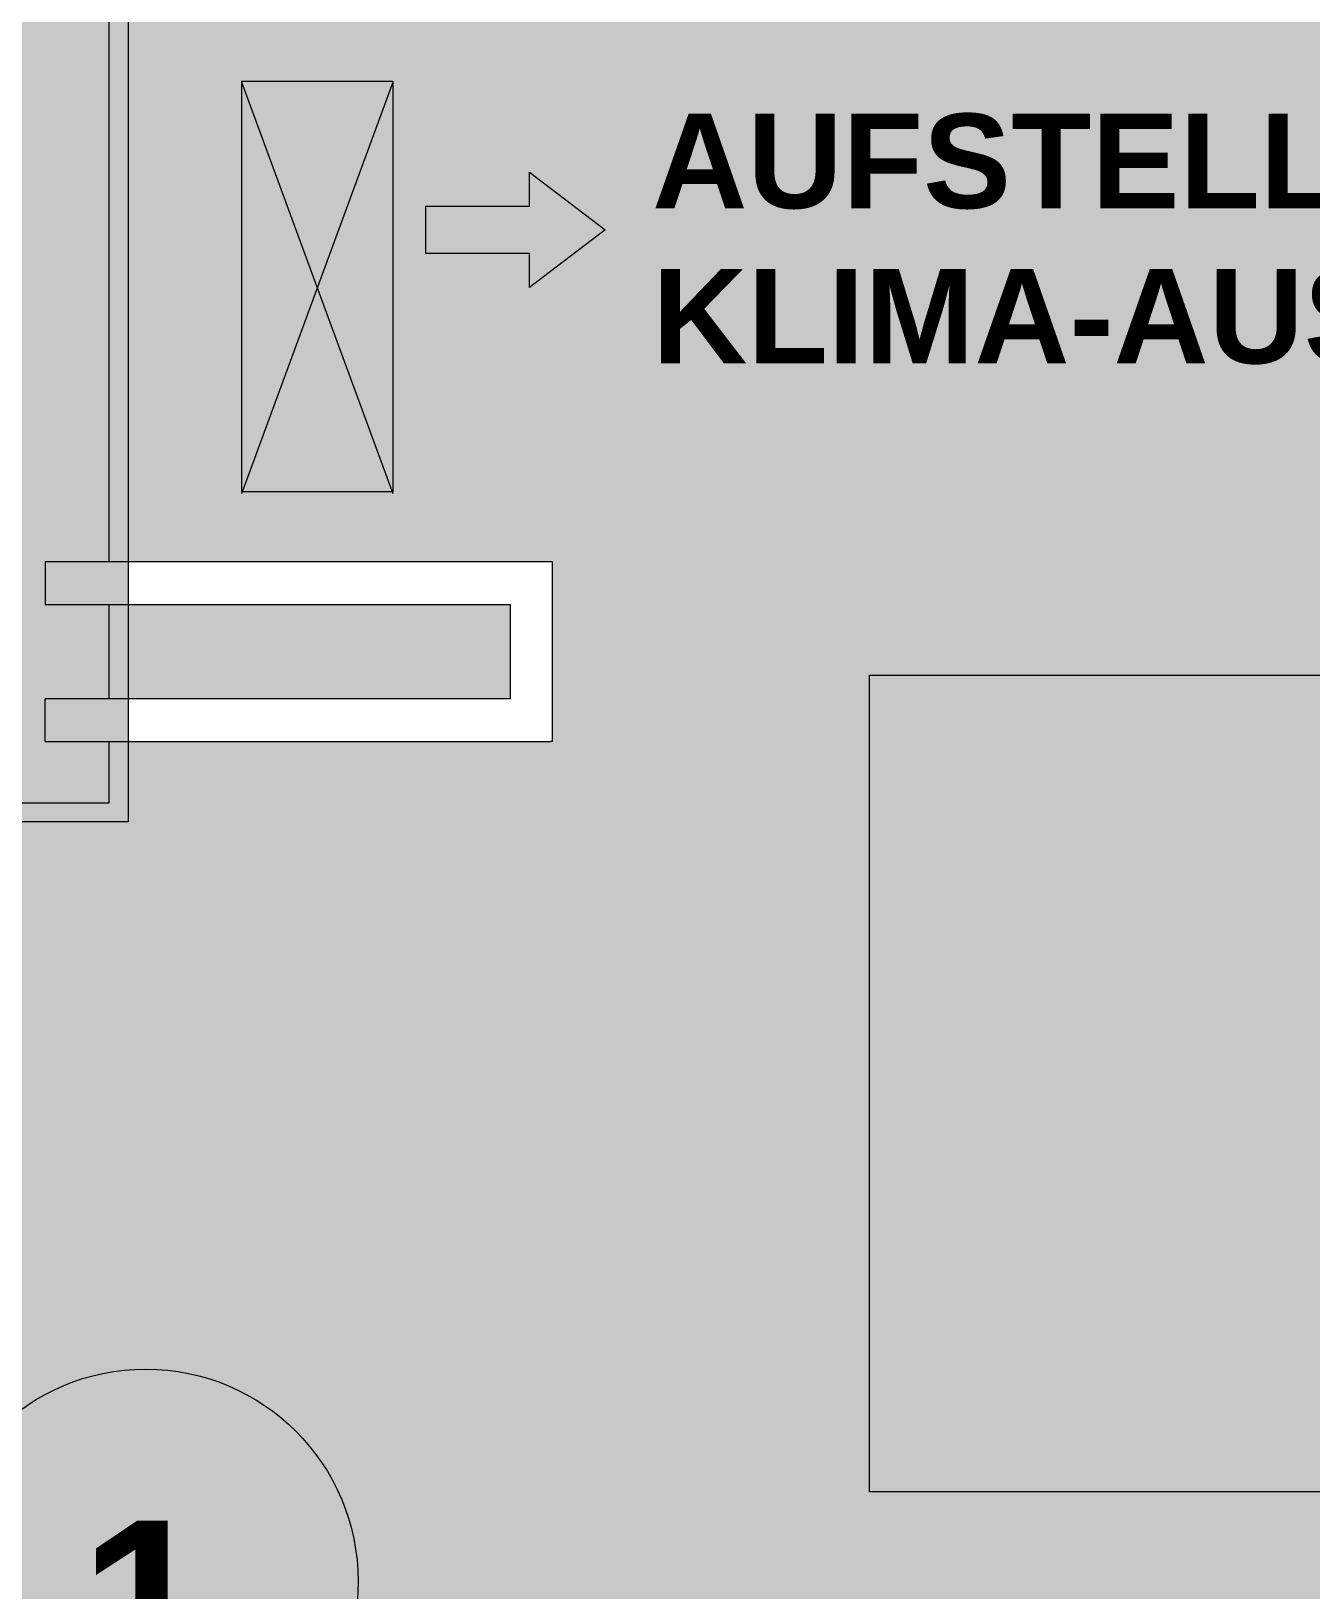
# Model space of a CAD drawing. Header units: metres. Extents: x -4 to 206, y -18 to 45.
# Drawn here: x 178.049 to 180.761, y 12.135 to 15.438 of the extents above; entities that cross this region are included whole.
import ezdxf

# ---------------------------------------------------------------- set-up
doc = ezdxf.new("R2010")
doc.units = ezdxf.units.M
doc.header["$MEASUREMENT"] = 0
doc.set_wipeout_variables(frame=1)
doc.linetypes.add('Wipeout_Contour', pattern=[1, 0, -1])
doc.layers.add('112 Wand Aussen - Schachtwände', color=7, linetype='Continuous')
doc.layers.add('905 VP Beschriftung Übersicht.Übersicht', color=7, linetype='Continuous')
doc.styles.add('ERSTELLTER_STIL_8', font='arial.ttf')

# ---------------------------------------------------------------- blocks, each defined once
blk = doc.blocks.new('Wand_137_3', base_point=(179.0642, 14.0233))
at = {"color": 254, "linetype": 'Wipeout_Contour', "lineweight": 0, "ltscale": 539.705318}
blk.add_wipeout([(179.1492, 14.3133), (179.1492, 14.3083), (179.1542, 14.3133)], dxfattribs=at).dxf.layer = '112 Wand Aussen - Schachtwände'
at = {"color": 254, "linetype": 'Wipeout_Contour', "lineweight": 0, "ltscale": 539.537784}
blk.add_wipeout([(179.1492, 13.9333), (179.1542, 13.9333), (179.1492, 13.9383)], dxfattribs=at).dxf.layer = '112 Wand Aussen - Schachtwände'
at = {"color": 254, "linetype": 'Wipeout_Contour', "lineweight": 0, "ltscale": 539.616495}
blk.add_wipeout([(179.1092, 14.2683), (179.1492, 14.3083), (179.1092, 14.3083)], dxfattribs=at).dxf.layer = '112 Wand Aussen - Schachtwände'
at = {"color": 254, "linetype": 'Wipeout_Contour', "lineweight": 0, "ltscale": 539.456788}
blk.add_wipeout([(179.1092, 13.9383), (179.1492, 13.9383), (179.1092, 13.9783)], dxfattribs=at).dxf.layer = '112 Wand Aussen - Schachtwände'
at = {"color": 254, "linetype": 'Wipeout_Contour', "lineweight": 0, "ltscale": 539.559906}
blk.add_wipeout([(179.1042, 14.2683), (179.1042, 14.2633), (179.1092, 14.2683)], dxfattribs=at).dxf.layer = '112 Wand Aussen - Schachtwände'
at = {"color": 254, "linetype": 'Wipeout_Contour', "lineweight": 0, "ltscale": 539.413534}
blk.add_wipeout([(179.1042, 13.9783), (179.1092, 13.9783), (179.1042, 13.9833)], dxfattribs=at).dxf.layer = '112 Wand Aussen - Schachtwände'
at = {"color": 254, "linetype": 'Wipeout_Contour', "lineweight": 0, "ltscale": 538.623726}
blk.add_wipeout([(179.1492, 13.9383), (179.1542, 13.9333), (179.1542, 13.9383)], dxfattribs=at).dxf.layer = '112 Wand Aussen - Schachtwände'
at = {"color": 254, "linetype": 'Wipeout_Contour', "lineweight": 0, "ltscale": 718.833264}
blk.add_wipeout([(179.1492, 14.3083), (179.1492, 13.9383), (179.1542, 13.9383), (179.1542, 14.3083)], dxfattribs=at).dxf.layer = '112 Wand Aussen - Schachtwände'
at = {"color": 254, "linetype": 'Wipeout_Contour', "lineweight": 0, "ltscale": 539.471092}
blk.add_wipeout([(179.0642, 14.2233), (179.1042, 14.2633), (179.0642, 14.2633)], dxfattribs=at).dxf.layer = '112 Wand Aussen - Schachtwände'
at = {"color": 254, "linetype": 'Wipeout_Contour', "lineweight": 0, "ltscale": 539.332554}
blk.add_wipeout([(179.0642, 13.9833), (179.1042, 13.9833), (179.0642, 14.0233)], dxfattribs=at).dxf.layer = '112 Wand Aussen - Schachtwände'
at = {"color": 254, "linetype": 'Wipeout_Contour', "lineweight": 0, "ltscale": 538.633455}
blk.add_wipeout([(179.1492, 14.3083), (179.1542, 14.3083), (179.1542, 14.3133)], dxfattribs=at).dxf.layer = '112 Wand Aussen - Schachtwände'
at = {"color": 254, "linetype": 'Wipeout_Contour', "lineweight": 0, "ltscale": 538.580488}
blk.add_wipeout([(179.1092, 13.9783), (179.1492, 13.9383), (179.1492, 13.9783)], dxfattribs=at).dxf.layer = '112 Wand Aussen - Schachtwände'
at = {"layer": '112 Wand Aussen - Schachtwände', "color": 7, "linetype": 'Continuous', "lineweight": 18, "flags": 128}
blk.add_lwpolyline([(179.1542, 13.9333), (179.1492, 13.9333)], dxfattribs=at)
at = {"color": 254, "linetype": 'Wipeout_Contour', "lineweight": 0, "ltscale": 718.743416}
blk.add_wipeout([(179.1092, 14.2683), (179.1092, 13.9783), (179.1492, 13.9783), (179.1492, 14.2683)], dxfattribs=at).dxf.layer = '112 Wand Aussen - Schachtwände'
at = {"color": 254, "linetype": 'Wipeout_Contour', "lineweight": 0, "ltscale": 538.576844}
blk.add_wipeout([(179.1092, 14.2683), (179.1492, 14.2683), (179.1492, 14.3083)], dxfattribs=at).dxf.layer = '112 Wand Aussen - Schachtwände'
at = {"color": 254, "linetype": 'Wipeout_Contour', "lineweight": 0, "ltscale": 538.499767}
blk.add_wipeout([(179.1042, 13.9833), (179.1092, 13.9783), (179.1092, 13.9833)], dxfattribs=at).dxf.layer = '112 Wand Aussen - Schachtwände'
at = {"layer": '112 Wand Aussen - Schachtwände', "color": 7, "linetype": 'Continuous', "lineweight": 18, "flags": 128}
for points in [[(179.1542, 14.3133), (179.1492, 14.3133)], [(179.1542, 13.9333), (179.1542, 14.3133)]]:
    blk.add_lwpolyline(points, dxfattribs=at)
at = {"color": 254, "linetype": 'Wipeout_Contour', "lineweight": 0, "ltscale": 718.653699}
blk.add_wipeout([(179.1042, 14.2633), (179.1042, 13.9833), (179.1092, 13.9833), (179.1092, 14.2633)], dxfattribs=at).dxf.layer = '112 Wand Aussen - Schachtwände'
at = {"color": 254, "linetype": 'Wipeout_Contour', "lineweight": 0, "ltscale": 538.488255}
blk.add_wipeout([(179.1042, 14.2633), (179.1092, 14.2633), (179.1092, 14.2683)], dxfattribs=at).dxf.layer = '112 Wand Aussen - Schachtwände'
at = {"color": 254, "linetype": 'Wipeout_Contour', "lineweight": 0, "ltscale": 538.456553}
blk.add_wipeout([(179.0642, 14.0233), (179.1042, 13.9833), (179.1042, 14.0233)], dxfattribs=at).dxf.layer = '112 Wand Aussen - Schachtwände'
at = {"color": 254, "linetype": 'Wipeout_Contour', "lineweight": 0, "ltscale": 718.563891}
blk.add_wipeout([(179.0642, 14.2233), (179.0642, 14.0233), (179.1042, 14.0233), (179.1042, 14.2233)], dxfattribs=at).dxf.layer = '112 Wand Aussen - Schachtwände'
at = {"color": 254, "linetype": 'Wipeout_Contour', "lineweight": 0, "ltscale": 538.431662}
blk.add_wipeout([(179.0642, 14.2233), (179.1042, 14.2233), (179.1042, 14.2633)], dxfattribs=at).dxf.layer = '112 Wand Aussen - Schachtwände'
at = {"layer": '112 Wand Aussen - Schachtwände', "color": 7, "linetype": 'Continuous', "lineweight": 18, "flags": 128}
blk.add_lwpolyline([(179.0642, 14.2233), (179.0642, 14.0233)], dxfattribs=at)
blk = doc.blocks.new('Wand_138_3', base_point=(179.0642, 14.2233))
at = {"color": 254, "linetype": 'Wipeout_Contour', "lineweight": 0, "ltscale": 716.748779}
blk.add_wipeout([(178.0792, 14.3133), (178.0792, 14.3083), (179.1492, 14.3083), (179.1492, 14.3133)], dxfattribs=at).dxf.layer = '112 Wand Aussen - Schachtwände'
at = {"color": 254, "linetype": 'Wipeout_Contour', "lineweight": 0, "ltscale": 716.661857}
blk.add_wipeout([(179.1092, 14.3083), (178.0792, 14.3083), (178.0792, 14.2683), (179.1092, 14.2683)], dxfattribs=at).dxf.layer = '112 Wand Aussen - Schachtwände'
at = {"layer": '112 Wand Aussen - Schachtwände', "color": 7, "linetype": 'Continuous', "lineweight": 18, "flags": 128}
for points in [[(179.1492, 14.3133), (178.0792, 14.3133)], [(178.0792, 14.3133), (178.0792, 14.3083)]]:
    blk.add_lwpolyline(points, dxfattribs=at)
at = {"color": 254, "linetype": 'Wipeout_Contour', "lineweight": 0, "ltscale": 716.644731}
blk.add_wipeout([(178.0792, 14.2683), (178.0792, 14.2633), (179.1042, 14.2633), (179.1042, 14.2683)], dxfattribs=at).dxf.layer = '112 Wand Aussen - Schachtwände'
at = {"color": 254, "linetype": 'Wipeout_Contour', "lineweight": 0, "ltscale": 716.55783}
blk.add_wipeout([(179.0642, 14.2633), (178.0792, 14.2633), (178.0792, 14.2233), (179.0642, 14.2233)], dxfattribs=at).dxf.layer = '112 Wand Aussen - Schachtwände'
at = {"layer": '112 Wand Aussen - Schachtwände', "color": 7, "linetype": 'Continuous', "lineweight": 18, "flags": 128}
for points in [[(178.0792, 14.3083), (178.0792, 14.2683)], [(178.0792, 14.2683), (178.0792, 14.2633)], [(178.0792, 14.2633), (178.0792, 14.2233)], [(178.0792, 14.2233), (179.0642, 14.2233)]]:
    blk.add_lwpolyline(points, dxfattribs=at)
blk = doc.blocks.new('Wand_139_3', base_point=(179.0642, 14.0233))
at = {"color": 254, "linetype": 'Wipeout_Contour', "lineweight": 0, "ltscale": 716.630552}
blk.add_wipeout([(179.1492, 13.9383), (178.0792, 13.9383), (178.0792, 13.9333), (179.1492, 13.9333)], dxfattribs=at).dxf.layer = '112 Wand Aussen - Schachtwände'
at = {"color": 254, "linetype": 'Wipeout_Contour', "lineweight": 0, "ltscale": 716.557806}
blk.add_wipeout([(179.1092, 13.9783), (178.0792, 13.9783), (178.0792, 13.9383), (179.1092, 13.9383)], dxfattribs=at).dxf.layer = '112 Wand Aussen - Schachtwände'
at = {"layer": '112 Wand Aussen - Schachtwände', "color": 7, "linetype": 'Continuous', "lineweight": 18, "flags": 128}
for points in [[(178.0792, 13.9333), (178.0792, 13.9383)], [(178.0792, 13.9333), (179.1492, 13.9333)]]:
    blk.add_lwpolyline(points, dxfattribs=at)
at = {"color": 254, "linetype": 'Wipeout_Contour', "lineweight": 0, "ltscale": 716.554867}
blk.add_wipeout([(179.1042, 13.9833), (178.0792, 13.9833), (178.0792, 13.9783), (179.1042, 13.9783)], dxfattribs=at).dxf.layer = '112 Wand Aussen - Schachtwände'
at = {"color": 254, "linetype": 'Wipeout_Contour', "lineweight": 0, "ltscale": 716.482147}
blk.add_wipeout([(179.0642, 14.0233), (178.0792, 14.0233), (178.0792, 13.9833), (179.0642, 13.9833)], dxfattribs=at).dxf.layer = '112 Wand Aussen - Schachtwände'
at = {"layer": '112 Wand Aussen - Schachtwände', "color": 7, "linetype": 'Continuous', "lineweight": 18, "flags": 128}
for points in [[(179.0642, 14.0233), (178.0792, 14.0233)], [(178.0792, 13.9833), (178.0792, 14.0233)], [(178.0792, 13.9783), (178.0792, 13.9833)], [(178.0792, 13.9383), (178.0792, 13.9783)]]:
    blk.add_lwpolyline(points, dxfattribs=at)

msp = doc.modelspace()

# ---------------------------------------------------------------- hatches: boundary and pattern name
at = {"layer": '905 VP Beschriftung Übersicht.Übersicht', "linetype": 'Continuous', "lineweight": 0}
h = msp.add_hatch(color=255, dxfattribs=at)
h.paths.add_polyline_path([(168.3445, 9.7484), (168.3338, 18.3683), (170.5242, 18.3683), (170.5242, 17.4083), (170.9742, 17.4083), (170.9742, 15.5233), (173.4543, 15.5233), (173.4543, 15.5383), (173.4801, 15.5383), (173.4801, 15.9433), (175.2342, 15.9433), (175.2342, 15.5933), (175.5942, 15.5933), (175.5942, 13.8033), (178.2142, 13.8033), (178.2142, 15.5933), (179.1742, 15.5933), (179.1742, 15.9433), (180.6143, 15.9433), (180.6143, 17.9183), (181.3642, 17.9183), (181.3642, 18.3683), (183.2542, 18.3683), (183.2542, 15.5232), (186.6586, 15.5232), (186.6429, 11.8684), (185.7142, 11.8684), (185.7142, 10.1234), (183.0343, 10.1234), (183.0343, 11.2434), (180.2942, 11.2434), (180.2942, 10.5434), (177.4442, 10.5434), (177.4442, 10.0434), (171.9442, 10.0434), (171.9442, 8.7234), (169.3643, 8.7234), (169.3643, 9.7484)])
h.paths.add_polyline_path([(182.8042, 14.5233), (183.1342, 14.5233), (183.1342, 14.1933), (182.8042, 14.1933)], flags=0)
for points in [[(178.4954, 15.3322), (178.8154, 15.3322), (178.8154, 14.462), (178.4954, 14.462)], [(179.105, 15.0674), (179.105, 15.1396), (179.2654, 15.0172), (179.105, 14.8948), (179.105, 14.967), (178.8854, 14.967), (178.8854, 15.0674)], [(179.8257, 14.0733), (180.9582, 14.0733), (180.9582, 12.3433), (179.8257, 12.3433)]]:
    msp.add_hatch(color=255, dxfattribs=at).paths.add_polyline_path(points)

# ---------------------------------------------------------------- linework, layer by layer
at = {"layer": '905 VP Beschriftung Übersicht.Übersicht', "color": 5, "linetype": 'Continuous', "lineweight": 13}
for p, q in [((178.4954, 15.3288), (178.8154, 14.4586)), ((178.4954, 14.4586), (178.8154, 15.3288))]:
    msp.add_line(p, q, dxfattribs=at)
at = {"layer": '905 VP Beschriftung Übersicht.Übersicht', "color": 7, "linetype": 'Continuous', "lineweight": 13, "flags": 128}
msp.add_lwpolyline([(175.5942, 15.5933), (175.5942, 13.8033), (178.2142, 13.8033), (178.2142, 15.5933)], dxfattribs=at)
at = {"layer": '905 VP Beschriftung Übersicht.Übersicht', "color": 5, "linetype": 'Continuous', "lineweight": 13, "flags": 128}
for points in [[(178.4954, 15.3322), (178.8154, 15.3322), (178.8154, 14.462), (178.4954, 14.462)], [(179.105, 15.0674), (179.105, 15.1396), (179.2654, 15.0172), (179.105, 14.8948), (179.105, 14.967), (178.8854, 14.967), (178.8854, 15.0674)]]:
    msp.add_lwpolyline(points, close=True, dxfattribs=at)
at = {"layer": '905 VP Beschriftung Übersicht.Übersicht', "color": 7, "linetype": 'Continuous', "lineweight": 13, "flags": 128}
msp.add_lwpolyline([(179.8257, 14.0733), (180.9582, 14.0733), (180.9582, 12.3433), (179.8257, 12.3433)], close=True, dxfattribs=at)
at = {"layer": '905 VP Beschriftung Übersicht.Übersicht', "color": 7, "linetype": 'Continuous', "lineweight": 13}
msp.add_circle((178.2921, 12.1532), 0.45, dxfattribs=at)

# ---------------------------------------------------------------- texts
at = {"layer": '905 VP Beschriftung Übersicht.Übersicht', "color": 5, "linetype": 'Continuous', "lineweight": 13, "insert": (179.3654, 14.9972), "char_height": 0.2, "attachment_point": 4, "line_spacing_factor": 0.98589, "style": 'ERSTELLTER_STIL_8'}
msp.add_mtext('\\A1;{\\pql;\\fHelvetica|b1|i0|c0|p0;\\W1.000000;AUFSTELLMÖGLICHKEIT\\P\\pql;\\fHelvetica|b1|i0|c0|p0;\\W1.000000;KLIMA-AUSSENGERÄT TOP 05}', dxfattribs=at)
at = {"layer": '905 VP Beschriftung Übersicht.Übersicht', "color": 7, "linetype": 'Continuous', "lineweight": 13, "insert": (178.2921, 11.9217), "char_height": 0.360003, "attachment_point": 8, "style": 'ERSTELLTER_STIL_8'}
msp.add_mtext('\\A1;{\\pqc;\\fHelvetica|b1|i0|c0|p0;\\W1.000000;1}', dxfattribs=at)

# ---------------------------------------------------------------- next in the draw order: block references
at = {"layer": '112 Wand Aussen - Schachtwände', "color": 7, "lineweight": 35}
msp.add_blockref('Wand_137_3', (179.0642, 14.0233), dxfattribs=at)

# ---------------------------------------------------------------- next in the draw order: block references
for name, p in [('Wand_138_3', (179.0642, 14.2233)), ('Wand_139_3', (179.0642, 14.0233))]:
    msp.add_blockref(name, p, dxfattribs=at)

# ---------------------------------------------------------------- next in the draw order: hatches: boundary and pattern name
at = {"layer": '905 VP Beschriftung Übersicht.Übersicht', "linetype": 'Continuous', "lineweight": 13}
h = msp.add_hatch(color=255, dxfattribs=at)
h.paths.add_polyline_path([(171.2242, 15.7733), (171.2242, 18.6183), (168.0835, 18.6183), (168.0949, 9.4984), (169.1143, 9.4984), (169.1143, 8.4734), (172.1942, 8.4734), (172.1942, 9.7934), (177.6942, 9.7934), (177.6942, 10.2934), (180.5442, 10.2934), (180.5442, 10.9934), (182.7843, 10.9934), (182.7843, 9.8734), (185.9642, 9.8734), (185.9642, 11.6184), (186.8918, 11.6184), (186.9096, 15.7732), (183.5042, 15.7732), (183.5042, 18.6183), (180.3643, 18.6183), (180.3643, 16.1933), (178.0046, 16.1933), (178.0046, 14.0129), (175.8038, 14.0129), (175.8038, 16.1933), (173.2043, 16.1933), (173.2043, 15.7733)])
h.paths.add_polyline_path([(180.2942, 11.2434), (183.0343, 11.2434), (183.0343, 10.1234), (185.7142, 10.1234), (185.7142, 11.8684), (186.6429, 11.8684), (186.6586, 15.5232), (183.2542, 15.5232), (183.2542, 18.3683), (180.6143, 18.3683), (180.6143, 15.9433), (178.2546, 15.9433), (178.2546, 13.7629), (175.5538, 13.7629), (175.5538, 15.9433), (173.4543, 15.9433), (173.4543, 15.5233), (170.9742, 15.5233), (170.9742, 18.3683), (168.3338, 18.3683), (168.3445, 9.7484), (169.3643, 9.7484), (169.3643, 8.7234), (171.9442, 8.7234), (171.9442, 10.0434), (177.4442, 10.0434), (177.4442, 10.5434), (180.2942, 10.5434)], flags=0)

# ---------------------------------------------------------------- next in the draw order: linework, layer by layer
at = {"layer": '905 VP Beschriftung Übersicht.Übersicht', "color": 7, "linetype": 'Continuous', "lineweight": 13, "flags": 128}
msp.add_lwpolyline([(183.2542, 18.3683), (180.6143, 18.3683), (180.6143, 15.9433), (178.2546, 15.9433), (178.2546, 13.7629), (175.5538, 13.7629), (175.5538, 15.9433), (173.4543, 15.9433), (173.4543, 15.5233), (170.9742, 15.5233), (170.9742, 18.3683), (168.3338, 18.3683), (168.3445, 9.7484), (169.3643, 9.7484), (169.3643, 8.7234), (171.9442, 8.7234), (171.9442, 10.0434), (177.4442, 10.0434), (177.4442, 10.5434), (180.2942, 10.5434), (180.2942, 11.2434), (183.0343, 11.2434)], dxfattribs=at)

doc.saveas('drawing.dxf')
